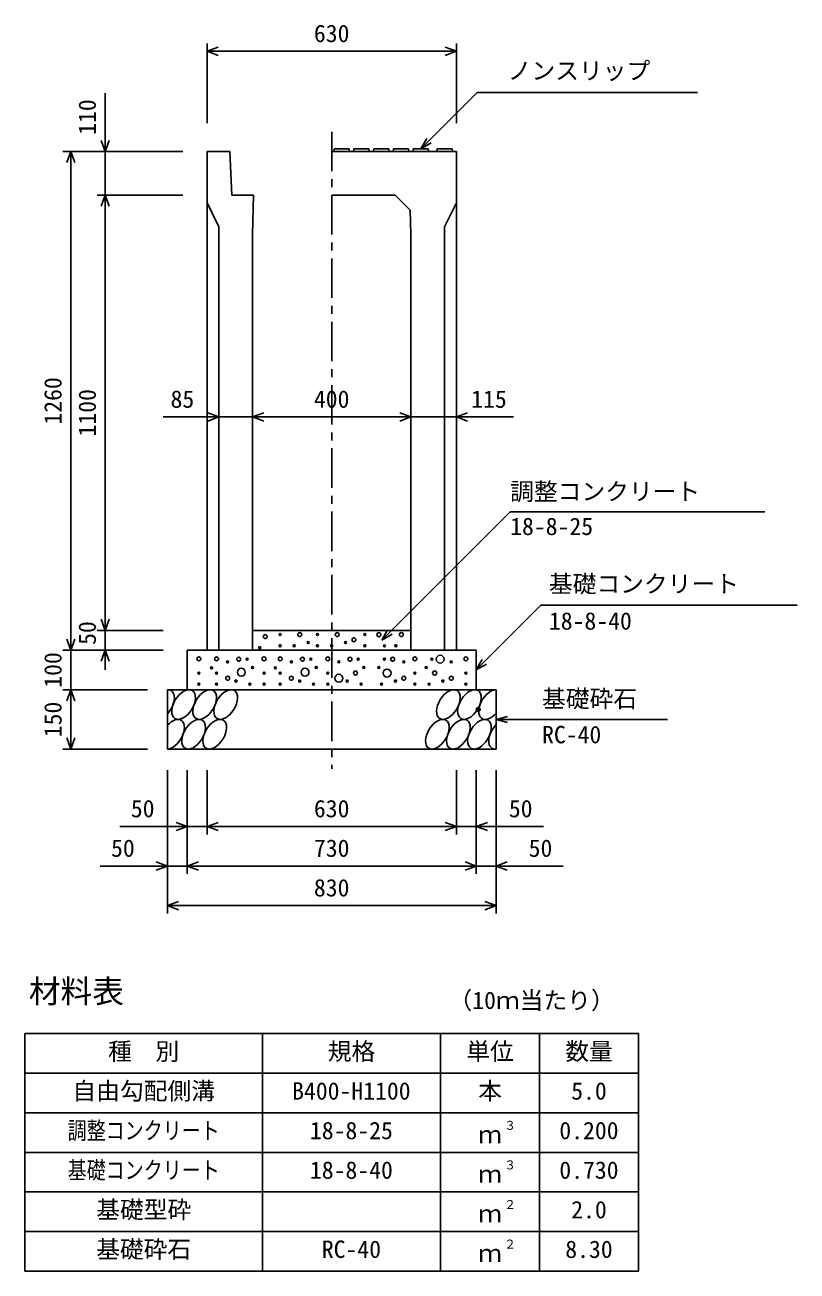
# Model space of a CAD drawing. Units: millimetres, scale not verified. Extents: x -16800 to 16800, y -5940 to 5940.
# Drawn here: x 4582 to 6532, y -3348 to -199 of the extents above; entities that cross this region are included whole.
import ezdxf
from ezdxf.enums import TextEntityAlignment as Align

# ---------------------------------------------------------------- set-up
doc = ezdxf.new("R2010")
doc.units = ezdxf.units.MM
doc.header["$LTSCALE"] = 20
doc.header["$PDMODE"] = 32
doc.header["$PDSIZE"] = 10
doc.linetypes.add('CHAIN1', pattern=[8, 5, -1, 1, -1])
for name, color, linetype, lineweight in [('0-0_DIM', 7, 'Continuous', 25), ('0-2_HATCH', 6, 'Continuous', 25), ('0-3_HYO', 3, 'Continuous', 25), ('0-4_HYO2', 4, 'Continuous', 25), ('0-5_OUTLINE', 3, 'Continuous', 25), ('0-6_TXT', 7, 'Continuous', 25)]:
    doc.layers.add(name, color=color, linetype=linetype, lineweight=lineweight)
doc.layers.add('0-A__0-0_', color=4, linetype='Continuous')
doc.styles.add('ＭＳ ゴシック', font='')
doc.styles.get('ＭＳ ゴシック').set_extended_font_data('MS Gothic')

msp = doc.modelspace()

# ---------------------------------------------------------------- linework, layer by layer
at = {"layer": '0-0_DIM'}
for p, q in [((5041.78, -245.58), (5041.78, -447.32)), ((5671.78, -245.58), (5671.78, -447.32)), ((5671.78, -265.58), (5041.78, -265.58)), ((4784.25, -371.63), (4784.25, -518.79)), ((5581.78, -512.29), (5724, -370.08)), ((6280.88, -370.08), (5724, -370.08)), ((5581.78, -512.29), (5596.78, -486.31)), ((5581.78, -512.29), (5607.76, -497.29)), ((4677.58, -518.79), (4980.91, -518.79)), ((4697.58, -518.79), (4697.58, -1778.79)), ((4784.25, -628.79), (4784.25, -518.79)), ((4764.25, -628.79), (4980.91, -628.79)), ((4784.25, -1728.79), (4784.25, -628.79)), ((5071.78, -1189.58), (4930.6, -1189.58)), ((5071.78, -1189.58), (5156.78, -1189.58)), ((5156.78, -1189.58), (5556.78, -1189.58)), ((5556.78, -1189.58), (5671.78, -1189.58)), ((5816.25, -1189.58), (5671.78, -1189.58)), ((5885.44, -1665.13), (5721.78, -1828.79)), ((5885.44, -1665.13), (6532.31, -1665.13)), ((4764.25, -1728.79), (4930.91, -1728.79)), ((4784.25, -1728.79), (4784.25, -1778.79)), ((5483.1, -1753.79), (5498.1, -1727.81)), ((5483.1, -1753.79), (5509.08, -1738.79)), ((4677.58, -1778.79), (4930.91, -1778.79)), ((4697.58, -1878.79), (4697.58, -1778.79)), ((4784.25, -1828.79), (4784.25, -1778.79)), ((5721.78, -1828.79), (5736.78, -1802.81)), ((5721.78, -1828.79), (5747.76, -1813.79)), ((4677.58, -1878.79), (4891.78, -1878.79)), ((4697.58, -1878.79), (4697.58, -2028.79)), ((5771.78, -1953.79), (5800.76, -1946.02)), ((5771.78, -1953.79), (6205.1, -1953.79)), ((5771.78, -1953.79), (5800.76, -1961.55)), ((4677.58, -2028.79), (4891.78, -2028.79)), ((4941.78, -2444.3), (4941.78, -2081.96)), ((4991.78, -2344.3), (4991.78, -2081.96)), ((5041.78, -2244.3), (5041.78, -2081.96)), ((5671.78, -2244.3), (5671.78, -2081.96)), ((5721.78, -2344.3), (5721.78, -2081.96)), ((5771.78, -2444.3), (5771.78, -2081.96)), ((4821.78, -2224.3), (5041.78, -2224.3)), ((5041.78, -2224.3), (5671.78, -2224.3)), ((5891.78, -2224.3), (5671.78, -2224.3)), ((4771.78, -2324.3), (4991.78, -2324.3)), ((4991.78, -2324.3), (5721.78, -2324.3)), ((5941.78, -2324.3), (5721.78, -2324.3)), ((4941.78, -2424.3), (5771.78, -2424.3))]:
    msp.add_line(p, q, dxfattribs=at)
at = {"layer": '0-0_DIM', "linetype": 'CHAIN1'}
msp.add_line((5356.78, -468.79), (5356.78, -2078.79), dxfattribs=at)
at = {"layer": '0-0_DIM'}
for points in [[(5070.01, -275.84), (5041.82, -265.58), (5070.01, -255.32)], [(5643.63, -255.32), (5671.82, -265.58), (5643.63, -275.84)], [(4794.51, -490.6), (4784.25, -518.79), (4773.99, -490.6)], [(4707.84, -546.98), (4697.58, -518.79), (4687.32, -546.98)], [(4794.51, -656.98), (4784.25, -628.79), (4773.99, -656.98)], [(5043.59, -1199.84), (5071.78, -1189.58), (5043.59, -1179.32)], [(5184.97, -1199.84), (5156.78, -1189.58), (5184.97, -1179.32)], [(5528.59, -1179.32), (5556.78, -1189.58), (5528.59, -1199.84)], [(5699.97, -1179.32), (5671.78, -1189.58), (5699.97, -1199.84)], [(5483.1, -1753.79), (5807.57, -1429.32), (6451.12, -1429.32)], [(4794.51, -1700.6), (4784.25, -1728.79), (4773.99, -1700.6)], [(4707.84, -1750.6), (4697.58, -1778.79), (4687.32, -1750.6)], [(4794.51, -1806.98), (4784.25, -1778.79), (4773.99, -1806.98)], [(4707.84, -1906.98), (4697.58, -1878.79), (4687.32, -1906.98)], [(4707.84, -2000.6), (4697.58, -2028.79), (4687.32, -2000.6)], [(4963.59, -2214.04), (4991.78, -2224.3), (4963.59, -2234.56)], [(5069.97, -2234.56), (5041.78, -2224.3), (5069.97, -2214.04)], [(5643.59, -2214.04), (5671.78, -2224.3), (5643.59, -2234.56)], [(5749.97, -2214.04), (5721.78, -2224.3), (5749.97, -2234.56)], [(4913.59, -2314.04), (4941.78, -2324.3), (4913.59, -2334.56)], [(5019.97, -2334.56), (4991.78, -2324.3), (5019.97, -2314.04)], [(5693.59, -2314.04), (5721.78, -2324.3), (5693.59, -2334.56)], [(5799.97, -2314.04), (5771.78, -2324.3), (5799.97, -2334.56)], [(4969.97, -2434.56), (4941.78, -2424.3), (4969.97, -2414.04)], [(5743.59, -2414.04), (5771.78, -2424.3), (5743.59, -2434.56)]]:
    msp.add_lwpolyline(points, dxfattribs=at)
at = {"layer": '0-2_HATCH'}
for p, q in [((5362.78, -512.29), (5361.78, -518.79)), ((5400.78, -512.29), (5362.78, -512.29)), ((5400.78, -512.29), (5401.78, -518.79)), ((5412.78, -512.29), (5411.78, -518.79)), ((5450.78, -512.29), (5412.78, -512.29)), ((5450.78, -512.29), (5451.78, -518.79)), ((5462.78, -512.29), (5461.78, -518.79)), ((5500.78, -512.29), (5462.78, -512.29)), ((5500.78, -512.29), (5501.78, -518.79)), ((5512.78, -512.29), (5511.78, -518.79)), ((5550.78, -512.29), (5512.78, -512.29)), ((5550.78, -512.29), (5551.78, -518.79)), ((5562.78, -512.29), (5561.78, -518.79)), ((5600.78, -512.29), (5562.78, -512.29)), ((5600.78, -512.29), (5601.78, -518.79)), ((5622.78, -512.29), (5621.78, -518.79)), ((5660.78, -512.29), (5622.78, -512.29)), ((5660.78, -512.29), (5661.78, -518.79))]:
    msp.add_line(p, q, dxfattribs=at)
for centre, radius in [((5188.82, -1744.53), 5), ((5226.28, -1739.48), 2.5), ((5276.19, -1739.48), 5), ((5297.21, -1759.61), 2.5), ((5320.75, -1739.48), 2.5), ((5370.66, -1739.48), 5), ((5391.69, -1759.61), 2.5), ((5412.71, -1752.61), 5), ((5440.75, -1739.48), 2.5), ((5475.92, -1739.76), 5), ((5532.61, -1739.48), 5), ((5174.8, -1772.55), 2.5), ((5226.28, -1767.49), 2.5), ((5262.17, -1767.49), 2.5), ((5320.75, -1767.49), 2.5), ((5356.64, -1767.49), 2.5), ((5440.75, -1767.49), 2.5), ((5489.94, -1767.77), 2.5), ((5518.59, -1767.49), 2.5), ((5630.74, -1801.61), 10), ((5021.11, -1800.74), 5), ((5053.43, -1823.53), 2.5), ((5065.85, -1800.74), 5), ((5093.89, -1808.61), 2.5), ((5121.92, -1801.61), 5), ((5128.46, -1834.62), 10), ((5142.95, -1801.61), 2.5), ((5156.97, -1822.62), 2.5), ((5185.85, -1800.74), 5), ((5214.33, -1823.53), 2.5), ((5226.75, -1800.74), 5), ((5254.79, -1808.61), 2.5), ((5282.82, -1801.61), 5), ((5289.36, -1834.62), 10), ((5303.86, -1801.61), 2.5), ((5317.87, -1822.62), 2.5), ((5346.75, -1800.74), 5), ((5374.79, -1808.61), 2.5), ((5402.82, -1801.61), 5), ((5423.86, -1801.61), 2.5), ((5437.87, -1822.62), 2.5), ((5475.69, -1822.62), 2.5), ((5489.71, -1801.61), 2.5), ((5510.74, -1801.61), 5), ((5538.78, -1808.61), 2.5), ((5566.82, -1800.74), 5), ((5595.69, -1822.62), 2.5), ((5609.71, -1801.61), 2.5), ((5658.78, -1808.61), 2.5), ((5695.76, -1800.74), 5), ((5021.11, -1836.63), 2.5), ((5065.85, -1836.63), 2.5), ((5093.89, -1849.76), 5), ((5114.91, -1856.76), 2.5), ((5185.85, -1836.63), 2.5), ((5226.75, -1836.63), 2.5), ((5254.79, -1849.76), 5), ((5275.82, -1856.76), 2.5), ((5346.75, -1836.63), 2.5), ((5374.79, -1849.76), 10), ((5395.82, -1856.76), 2.5), ((5416.84, -1836.63), 5), ((5496.72, -1836.63), 10), ((5517.75, -1856.76), 2.5), ((5538.78, -1849.76), 5), ((5566.82, -1836.63), 2.5), ((5616.72, -1836.63), 5), ((5637.75, -1856.76), 2.5), ((5658.78, -1849.76), 5), ((5695.76, -1836.63), 2.5), ((5021.11, -1864.64), 2.5), ((5065.85, -1864.64), 2.5), ((5149.96, -1864.64), 2.5), ((5185.85, -1864.64), 2.5), ((5226.75, -1864.64), 2.5), ((5310.86, -1864.64), 2.5), ((5346.75, -1864.64), 2.5), ((5430.86, -1864.64), 2.5), ((5482.7, -1864.64), 2.5), ((5566.82, -1864.64), 2.5), ((5602.7, -1864.64), 2.5), ((5695.76, -1864.64), 2.5)]:
    msp.add_circle(centre, radius, dxfattribs=at)
for centre, start_param, end_param in [((4929.42, -1916.3), 4.385593, 6.6745444), ((5757.92, -1916.3), 0.3357715, 4.4411806), ((4954.74, -1991.29), 3.5111464, 7.548991), ((5783.25, -1991.29), 1.2110787, 3.5658734)]:
    msp.add_ellipse(centre, major_axis=(21.81, 35.31), ratio=0.5792, start_param=start_param, end_param=end_param, dxfattribs=at)
for centre in [(4982.63, -1916.3), (5035.84, -1916.3), (5089.05, -1916.3), (5651.51, -1916.3), (5704.72, -1916.3), (5007.95, -1991.29), (5061.16, -1991.29), (5623.62, -1991.29), (5676.83, -1991.29), (5730.04, -1991.29)]:
    msp.add_ellipse(centre, major_axis=(21.81, 35.31), ratio=0.5792, dxfattribs=at)
at = {"layer": '0-3_HYO'}
for p, q in [((5181.78, -2747.75), (5181.78, -3347.75)), ((5631.78, -2747.75), (5631.78, -3347.75)), ((5881.78, -2747.75), (5881.78, -3347.75)), ((4581.78, -2847.75), (6131.78, -2847.75))]:
    msp.add_line(p, q, dxfattribs=at)
msp.add_lwpolyline([(4581.78, -3347.75), (6131.78, -3347.75), (6131.78, -2747.75), (4581.78, -2747.75)], close=True, dxfattribs=at)
at = {"layer": '0-4_HYO2'}
for p, q in [((4581.78, -2947.75), (6131.78, -2947.75)), ((4581.78, -3047.75), (6131.78, -3047.75)), ((4581.78, -3147.75), (6131.78, -3147.75)), ((4581.78, -3247.75), (6131.78, -3247.75))]:
    msp.add_line(p, q, dxfattribs=at)
at = {"layer": '0-5_OUTLINE'}
for p, q in [((5099.28, -518.79), (5041.78, -518.79)), ((5099.28, -518.79), (5104.28, -628.79)), ((5671.78, -518.79), (5356.78, -518.79)), ((5104.28, -628.79), (5159.28, -628.79)), ((5159.28, -628.79), (5156.78, -728.79)), ((5356.78, -628.79), (5516.78, -628.79)), ((5671.78, -648.79), (5641.78, -708.79)), ((5641.78, -708.79), (5641.78, -1778.79)), ((5156.78, -728.79), (5156.78, -1778.79)), ((5156.78, -1728.79), (5556.78, -1728.79)), ((4991.78, -1778.79), (4991.78, -1878.79)), ((4991.78, -1778.79), (5721.78, -1778.79)), ((5721.78, -1778.79), (5721.78, -1878.79)), ((4941.78, -2028.79), (4941.78, -1878.79)), ((4941.78, -1878.79), (5771.78, -1878.79)), ((5771.78, -2028.79), (5771.78, -1878.79)), ((4941.78, -2028.79), (5771.78, -2028.79))]:
    msp.add_line(p, q, dxfattribs=at)
for points in [[(5041.78, -518.79), (5041.78, -1778.79), (5156.78, -1778.79)], [(5671.78, -518.79), (5671.78, -1778.79), (5556.78, -1778.79)], [(5516.78, -628.79), (5555.24, -667.25), (5556.78, -728.79), (5556.78, -1778.79)], [(5041.78, -648.79), (5071.78, -708.79), (5071.78, -1778.79)]]:
    msp.add_lwpolyline(points, dxfattribs=at)
at = {"layer": '0-A__0-0_'}
msp.add_point((5726.78, -1928.79), dxfattribs=at)

# ---------------------------------------------------------------- texts
at = {"layer": '0-0_DIM', "style": 'ＭＳ ゴシック'}
for s, p in [('630', (5311.78, -255.58)), ('ノンスリップ', (5801.3, -349.9)), ('85', (4949.63, -1179.58)), ('400', (5311.78, -1179.58)), ('115', (5709.15, -1179.58)), ('調整コンクリート', (5807.57, -1412.9)), ('18-8-25', (5807.57, -1501.18)), ('基礎コンクリート', (5905.44, -1646.4)), ('18-8-40', (5905.44, -1740.21)), ('基礎砕石', (5888.1, -1936.62)), ('RC-40', (5888.1, -2027.31)), ('50', (4849.34, -2214.3)), ('630', (5311.78, -2214.3)), ('50', (5804.22, -2214.3)), ('50', (4799.34, -2314.3)), ('730', (5311.78, -2314.3)), ('50', (5854.22, -2314.3)), ('830', (5311.78, -2414.3))]:
    msp.add_text(s, height=43.99, dxfattribs=at).set_placement(p, align=Align.BOTTOM_LEFT)
for s, p in [('110', (4774.25, -476.7)), ('1260', (4687.58, -1208.79)), ('1100', (4774.25, -1238.79)), ('50', (4774.25, -1765.46)), ('100', (4687.58, -1873.79)), ('150', (4687.58, -1998.79))]:
    msp.add_text(s, height=43.99, rotation=90, dxfattribs=at).set_placement(p, align=Align.BOTTOM_LEFT)
at = {"layer": '0-6_TXT', "style": 'ＭＳ ゴシック'}
for s, height, p in [('材料表', 58.65, (4591.78, -2687.75)), ('（10ｍ当たり）', 43.99, (5651.78, -2698.75)), ('種\u3000別', 43.99, (4791.78, -2827.75)), ('規格', 43.99, (5346.78, -2827.75)), ('単位', 43.99, (5696.78, -2827.75)), ('数量', 43.99, (5946.78, -2827.75)), ('自由勾配側溝', 43.99, (4701.78, -2927.75)), ('本', 43.99, (5726.78, -2927.75)), ('B400-H1100', 43.99, (5256.78, -2927.75)), ('5.0', 43.99, (5961.78, -2927.75)), ('18-8-25', 43.99, (5301.78, -3027.75)), ('ｍ', 43.99, (5726.78, -3037.75)), ('３', 21.99, (5792.33, -2997.38)), ('0.200', 43.99, (5931.78, -3027.75)), ('18-8-40', 43.99, (5301.78, -3127.75)), ('３', 21.99, (5792.33, -3097.38)), ('0.730', 43.99, (5931.78, -3127.75)), ('ｍ', 43.99, (5726.78, -3137.75)), ('基礎型砕', 43.99, (4761.78, -3227.75)), ('２', 21.99, (5792.33, -3197.38)), ('2.0', 43.99, (5961.78, -3227.75)), ('ｍ', 43.99, (5726.78, -3237.75)), ('基礎砕石', 43.99, (4761.78, -3327.75)), ('RC-40', 43.99, (5331.78, -3327.75)), ('２', 21.99, (5792.33, -3297.38)), ('8.30', 43.99, (5946.78, -3327.75)), ('ｍ', 43.99, (5726.78, -3337.75))]:
    msp.add_text(s, height=height, dxfattribs=at).set_placement(p, align=Align.BOTTOM_LEFT)
at = {"layer": '0-6_TXT', "style": 'ＭＳ ゴシック', "width": 0.8}
for s, p in [('調整コンクリート', (4689.78, -3027.75)), ('基礎コンクリート', (4689.78, -3127.75))]:
    msp.add_text(s, height=43.99, dxfattribs=at).set_placement(p, align=Align.BOTTOM_LEFT)

doc.saveas('drawing.dxf')
